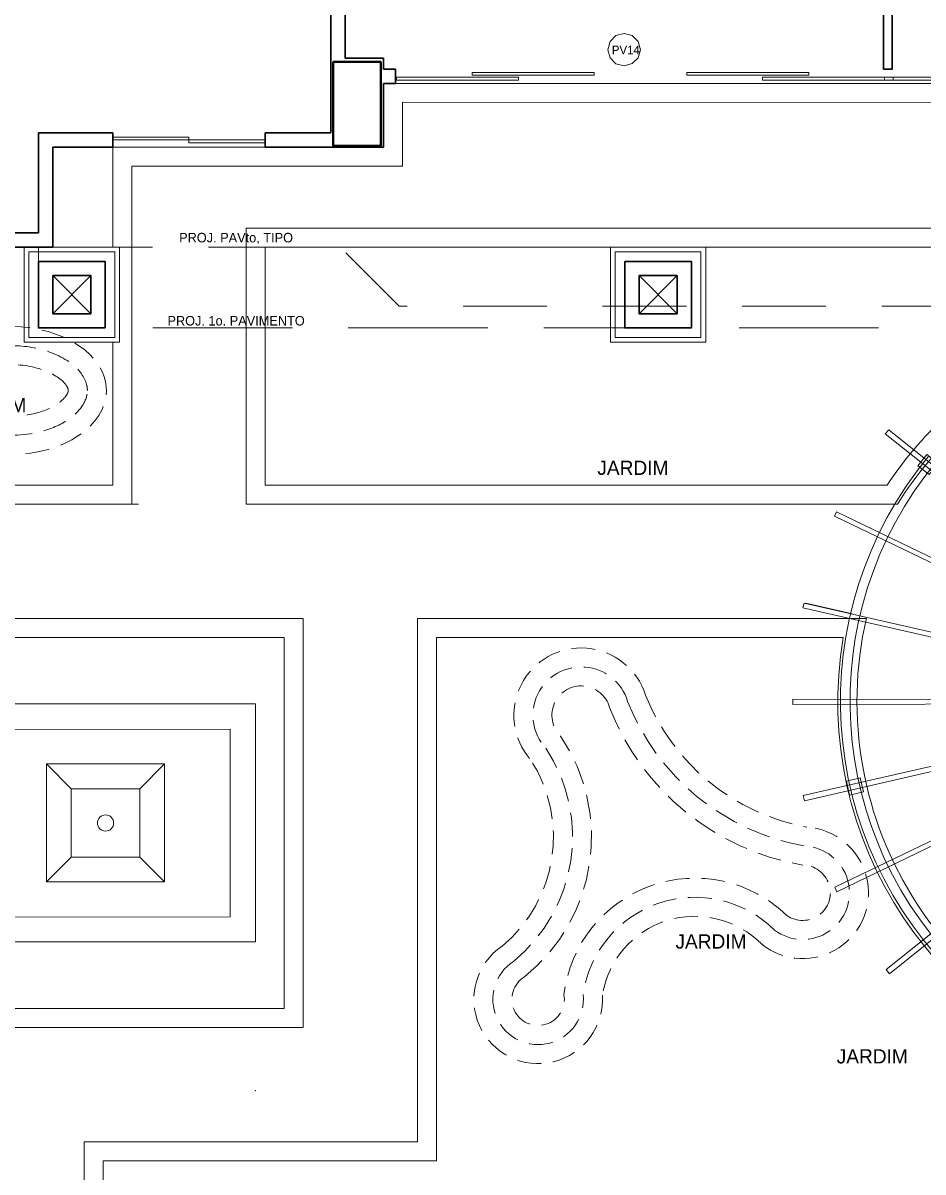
# Model space of a CAD drawing. Header units: metres. Extents: x -4.2 to 85, y -21.1 to 42.
# Drawn here: x 17.82 to 27.27, y 3.81 to 15.88 of the extents above; entities that cross this region are included whole.
import ezdxf

# ---------------------------------------------------------------- set-up
doc = ezdxf.new("R2010")
doc.units = ezdxf.units.M
doc.header["$MEASUREMENT"] = 0
for name, pattern in [('DGN Style 2', [1.465602, 0.879361, -0.586241]), ('DGN Style 3', [2.051842, 1.465602, -0.586241]), ('HIDDEN', [0.375, 0.25, -0.125])]:
    doc.linetypes.add(name, pattern=pattern)
doc.layers.get('Defpoints').update_dxf_attribs({"lineweight": 0})
for name, color, linetype, lineweight in [('24 - Textos Gerais', 7, 'Continuous', 0), ('31 - Pisos', 7, 'Continuous', 0), ('34 - Mobiliário', 7, 'Continuous', 0), ('57 - Altimetria de Terrenos', 7, 'Continuous', 0), ('7 - Alvenaria', 7, 'Continuous', 0), ('8 - Projeção Abaixo', 7, 'Continuous', 0), ('Level 19-1', 7, 'Continuous', 0), ('Level 44', 7, 'Continuous', 0), ('Level 57', 7, 'Continuous', 0), ('PSG-HATCH SOLIDO', 7, 'Continuous', 0)]:
    doc.layers.add(name, color=color, linetype=linetype, lineweight=lineweight)
doc.layers.add('PSG-ARE', color=6, linetype='Continuous', plot=False)
doc.layers.add('PSG-MORROTE', color=104, linetype='HIDDEN')
doc.layers.add('PSG-PERGOLADO', color=8, linetype='Continuous')
doc.styles.add('Style-INTL_ENGINEERING', font='INTL_ENGINEERING.shx')

# ---------------------------------------------------------------- blocks, each defined once
blk = doc.blocks.new('*U477')
at = {"layer": 'Level 44', "color": 4, "linetype": 'Continuous', "lineweight": 0, "flags": 128}
blk.add_lwpolyline([(0.171, 0), (0.147, 0.086), (0.086, 0.148), (0, 0.171), (-0.086, 0.148), (-0.148, 0.086), (-0.171, 0), (-0.147, -0.086), (-0.086, -0.148), (-0.001, -0.171), (0.086, -0.147), (0.147, -0.086)], close=True, dxfattribs=at)
at = {"layer": 'Level 44', "color": 4, "linetype": 'Continuous', "lineweight": 0, "style": 'Style-INTL_ENGINEERING'}
blk.add_text('PV14', height=0.09, rotation=0.0007, dxfattribs=at).set_placement((-0.129, -0.048))
blk = doc.blocks.new('SC6871')
at = {"color": 0, "linetype": 'ByBlock', "lineweight": -2}
blk.add_point((0, 0), dxfattribs=at)
blk = doc.blocks.new('pilotis_as built')
at = {"layer": '24 - Textos Gerais', "color": 30, "linetype": 'Continuous', "lineweight": 0}
for p, q in [((-5.541, -11.475), (-0.541, -11.475)), ((-0.325, -11.475), (2.032, -11.475)), ((-6.909, -12.145), (-8.509, -12.145))]:
    blk.add_line(p, q, dxfattribs=at)
at = {"layer": '34 - Mobiliário', "color": 2, "linetype": 'Continuous', "lineweight": 40, "flags": 128}
blk.add_lwpolyline([(-6.194, -12.13), (-5.694, -12.13), (-5.694, -11.25), (-6.194, -11.25)], close=True, dxfattribs=at)
at = {"layer": '57 - Altimetria de Terrenos', "color": 131, "linetype": 'Continuous', "lineweight": 40, "flags": 128}
blk.add_lwpolyline([(-6.194, -11.25), (-5.694, -11.25), (-5.694, -12.13), (-6.194, -12.13)], close=True, dxfattribs=at)
at = {"layer": '8 - Projeção Abaixo', "color": 7, "linetype": 'DGN Style 2', "lineweight": 0, "flags": 128}
blk.add_lwpolyline([(6.451, -4.786), (10.761, -4.786), (10.761, -4.036), (19.591, -4.036), (19.591, -5.436), (23.351, -5.436), (23.351, -12.146), (22.651, -12.146), (22.651, -12.646), (22.101, -13.196), (12.573, -13.196), (11.953, -13.816), (4.638, -13.816), (4.42, -13.598), (2.032, -13.598), (1.814, -13.816), (-5.501, -13.816), (-6.121, -13.196), (-15.649, -13.196), (-16.199, -12.646), (-16.199, -12.146), (-16.899, -12.146), (-16.899, -5.436), (-13.139, -5.436), (-13.139, -4.036), (-4.309, -4.036), (-4.309, -4.786), (0, -4.786), (0, 0), (6.45, 0), (6.451, -4.786)], dxfattribs=at)
at = {"layer": 'Defpoints', "color": 7, "linetype": 'DGN Style 3', "lineweight": 0}
for p, q in [((-9.14, -13.895), (-8.739, -13.495)), ((-9.14, -13.495), (-8.739, -13.895)), ((-2.982, -13.495), (-2.582, -13.895)), ((-2.982, -13.895), (-2.582, -13.495))]:
    blk.add_line(p, q, dxfattribs=at)
at = {"layer": 'Defpoints', "color": 7, "linetype": 'DGN Style 3', "lineweight": 0, "flags": 128}
blk.add_lwpolyline([(-9.29, -13.196), (-9.29, -14.045), (15.74, -14.045), (15.74, -13.195)], dxfattribs=at)
at = {"layer": 'Level 19-1', "color": 7, "linetype": 'Continuous', "lineweight": 30}
for p, q in [((-6.219, -11.211), (-6.219, -6.909)), ((-5.667, -11.325), (-5.541, -11.325)), ((-5.541, -11.475), (-5.541, -11.325)), ((-0.414, -11.325), (-0.325, -11.325)), ((-5.667, -11.475), (-5.541, -11.475)), ((-8.509, -11.995), (-9.29, -11.995)), ((-9.29, -11.995), (-9.29, -13.045)), ((-8.509, -11.995), (-8.509, -12.145)), ((-6.219, -11.995), (-6.909, -11.995)), ((-6.909, -12.145), (-6.909, -11.995)), ((-8.509, -12.145), (-9.14, -12.145)), ((-9.14, -12.145), (-9.14, -13.195)), ((-5.667, -12.145), (-6.909, -12.145)), ((-9.754, -13.045), (-9.29, -13.045)), ((-9.754, -13.195), (-9.14, -13.195))]:
    blk.add_line(p, q, dxfattribs=at)
at = {"layer": 'Level 19-1', "color": 7, "linetype": 'Continuous', "lineweight": 30, "flags": 128}
for points in [[(-0.325, -11.325), (-0.325, -7.316), (-5.96, -7.316)], [(-0.414, -11.325), (-0.414, -7.396), (-6.069, -7.396), (-6.069, -11.211)], [(-6.219, -11.211), (-6.219, -11.995)], [(-5.667, -11.325), (-5.667, -11.211), (-6.069, -11.211)], [(-5.667, -12.145), (-5.667, -11.475)]]:
    blk.add_lwpolyline(points, dxfattribs=at)
at = {"layer": 'Level 19-1', "color": 7, "linetype": 'Continuous', "lineweight": 0, "flags": 128}
for points in [[(-9.14, -13.195), (-8.439, -13.195), (-8.439, -14.195), (-9.44, -14.195), (-9.44, -13.196)], [(-9.39, -13.245), (-8.489, -13.245), (-8.489, -14.145), (-9.39, -14.145), (-9.39, -13.245)]]:
    blk.add_lwpolyline(points, dxfattribs=at)
for points in [[(-3.282, -13.195), (-2.282, -13.195), (-2.282, -14.195), (-3.282, -14.195)], [(-3.232, -13.245), (-2.332, -13.245), (-2.332, -14.145), (-3.232, -14.145)]]:
    blk.add_lwpolyline(points, close=True, dxfattribs=at)
at = {"layer": 'Level 19-1', "color": 7, "linetype": 'Continuous', "lineweight": 30, "flags": 128}
for points in [[(-9.29, -13.345), (-8.589, -13.345), (-8.589, -14.045), (-9.29, -14.045)], [(-3.132, -13.345), (-2.432, -13.345), (-2.432, -14.045), (-3.132, -14.045)], [(-9.14, -13.495), (-8.739, -13.495), (-8.739, -13.895), (-9.14, -13.895)], [(-2.982, -13.495), (-2.582, -13.495), (-2.582, -13.895), (-2.982, -13.895)]]:
    blk.add_lwpolyline(points, close=True, dxfattribs=at)
at = {"layer": 'Level 57', "color": 131, "linetype": 'Continuous', "lineweight": 0, "flags": 128}
for points in [[(-4.248, -11.44), (-5.529, -11.44), (-5.529, -11.41), (-4.248, -11.41)], [(-3.452, -11.39), (-4.734, -11.39), (-4.734, -11.36), (-3.452, -11.36)], [(-2.48, -11.39), (-1.199, -11.39), (-1.199, -11.36), (-2.48, -11.36)], [(-1.685, -11.44), (-0.403, -11.44), (-0.403, -11.41), (-1.685, -11.41)], [(-0.403, -11.44), (-0.313, -11.44), (-0.313, -11.41), (-0.403, -11.41)], [(0.865, -11.44), (-0.313, -11.44), (-0.313, -11.41), (0.865, -11.41)]]:
    blk.add_lwpolyline(points, close=True, dxfattribs=at)
at = {"layer": 'PSG-HATCH SOLIDO', "color": 131, "linetype": 'Continuous', "lineweight": 0, "flags": 128}
for points in [[(-8.509, -12.07), (-7.709, -12.07), (-7.709, -12.04), (-8.509, -12.04)], [(-7.709, -12.1), (-6.909, -12.1), (-6.909, -12.07), (-7.709, -12.07)]]:
    blk.add_lwpolyline(points, close=True, dxfattribs=at)

msp = doc.modelspace()

# ---------------------------------------------------------------- linework, layer by layer
at = {"layer": '31 - Pisos', "color": 30, "linetype": 'Continuous', "lineweight": 13}
for p, q in [((21.607, 14.58), (21.607, 15.249)), ((25.017, 15.25), (29.001, 15.249)), ((21.807, 15.051), (29.106, 15.049)), ((21.807, 14.38), (21.807, 15.051)), ((18.765, 13.529), (18.765, 14.58)), ((18.835, 14.579), (21.607, 14.58)), ((18.965, 14.379), (21.807, 14.38)), ((16.333, 13.529), (17.834, 13.529)), ((17.834, 13.529), (17.834, 12.53)), ((20.365, 13.53), (27.505, 13.53)), ((17.834, 12.53), (18.835, 12.53)), ((18.765, 11.029), (18.765, 12.53)), ((18.765, 11.029), (5.024, 11.029)), ((5.024, 11.029), (18.765, 11.029)), ((4.824, 10.829), (19.035, 10.829)), ((20.764, 9.629), (14.114, 9.629)), ((20.764, 5.329), (20.764, 9.629)), ((26.679, 9.629), (21.964, 9.629)), ((21.964, 9.629), (21.964, 4.129)), ((20.564, 9.429), (14.314, 9.429)), ((20.564, 5.529), (20.564, 9.429)), ((26.436, 9.429), (22.164, 9.429)), ((22.164, 9.429), (22.164, 3.929)), ((18.329, 7.839), (18.069, 8.099)), ((19.309, 8.099), (19.049, 7.839)), ((18.329, 7.119), (18.069, 6.859)), ((19.309, 6.859), (19.049, 7.119)), ((14.314, 5.529), (20.564, 5.529)), ((14.114, 5.329), (20.764, 5.329)), ((18.464, 1.101), (18.464, 4.129)), ((18.464, 4.129), (21.964, 4.129)), ((18.664, 0.901), (18.664, 3.929)), ((18.664, 3.929), (22.164, 3.929))]:
    msp.add_line(p, q, dxfattribs=at)
msp.add_lwpolyline([(18.965, 14.379), (18.965, 10.829)], dxfattribs=at)
for points in [[(27.705, 13.73), (20.165, 13.73), (20.165, 10.829), (27.006, 10.829, -0.069937), (27.705, 11.661)], [(20.365, 13.53), (20.365, 11.029), (26.897, 11.029, -0.057598), (27.505, 11.749)], [(34.322, 8.029, -0.310153), (31.186, 4.915), (31.186, 4.428), (29.745, 4.428), (29.745, 4.922, -0.424328), (26.679, 9.629, -4.737163)], [(29.545, 4.228), (29.545, 4.77, -0.396226), (26.436, 9.429, -5.011519)]]:
    msp.add_lwpolyline(points, format="xyb", dxfattribs=at)
for points in [[(14.614, 8.729), (20.264, 8.729), (20.264, 6.229), (14.614, 6.229)], [(14.879, 8.457), (19.999, 8.464), (19.999, 6.494), (14.879, 6.487)], [(19.309, 8.099), (18.069, 8.099), (18.069, 6.859), (19.309, 6.859)], [(19.309, 8.099), (18.069, 8.099), (18.069, 6.859), (19.309, 6.859)], [(19.049, 7.839), (18.329, 7.839), (18.329, 7.119), (19.049, 7.119)], [(19.049, 7.839), (18.329, 7.839), (18.329, 7.119), (19.049, 7.119)]]:
    msp.add_lwpolyline(points, close=True, dxfattribs=at)
at = {"layer": '31 - Pisos', "color": 30}
msp.add_circle((18.689, 7.479), 0.085, dxfattribs=at)
at = {"layer": 'PSG-ARE', "linetype": 'Continuous'}
msp.add_line((26.532, 9.674), (26.045, 9.785), dxfattribs=at)
at = {"layer": 'PSG-MORROTE', "lineweight": 13}
msp.add_lwpolyline([(24.36, 8.822, 1.233539), (23.153, 8.144, -0.380182), (22.854, 6.186, 1.726832), (23.907, 5.671, -0.614845), (25.581, 6.204, 1.360475), (26.054, 7.435, -0.257789), (24.36, 8.822, -0.204002)], format="xyb", dxfattribs=at)
for points in [[(24.172, 8.756, 1.258335), (23.312, 8.266, -0.384792), (22.973, 6.025, 1.787672), (23.705, 5.677, -0.618227), (25.714, 6.354, 1.360096), (26.031, 7.236, -0.260117)], [(23.982, 8.692, 1.30358), (23.468, 8.392, -0.389564), (23.09, 5.863, 1.906136), (23.503, 5.676, -0.621534), (25.844, 6.507, 1.360667), (26.011, 7.036, -0.262658)]]:
    msp.add_lwpolyline(points, format="xyb", close=True, dxfattribs=at)
at = {"layer": 'PSG-MORROTE', "lineweight": 13, "extrusion": (0, 0, -1)}
msp.add_ellipse((17.699, 12.023), major_axis=(0.999, 0), ratio=0.671699, dxfattribs=at)
at = {"layer": 'PSG-MORROTE', "lineweight": 13}
for points, knots in [([(18.498, 12.023), (18.498, 11.97), (18.481, 11.914), (18.401, 11.797), (18.336, 11.737), (18.162, 11.637), (18.053, 11.597), (17.757, 11.54), (17.557, 11.547), (17.214, 11.637), (17.074, 11.72), (16.934, 11.875), (16.907, 11.94), (16.896, 12.061), (16.91, 12.122), (16.999, 12.254), (17.076, 12.322), (17.283, 12.43), (17.412, 12.469), (17.687, 12.502), (17.832, 12.495), (18.116, 12.433), (18.249, 12.371), (18.431, 12.225), (18.478, 12.145), (18.496, 12.057), (18.498, 12.04), (18.498, 12.023)], [0, 0, 0, 0, 0.431016, 0.431016, 0.862032, 0.862032, 1.293048, 1.293048, 1.943709, 1.943709, 2.59437, 2.59437, 3.080509, 3.080509, 3.566649, 3.566649, 4.052789, 4.052789, 4.538929, 4.538929, 5.025068, 5.025068, 5.58685, 5.58685, 6.148632, 6.148632, 6.283185, 6.283185, 6.283185, 6.283185]), ([(18.298, 12.023), (18.298, 12.014), (18.297, 12.007), (18.281, 11.975), (18.265, 11.951), (18.192, 11.883), (18.119, 11.837), (17.93, 11.772), (17.816, 11.753), (17.586, 11.753), (17.471, 11.771), (17.283, 11.836), (17.206, 11.883), (17.126, 11.956), (17.11, 11.984), (17.098, 12.017), (17.099, 12.025), (17.104, 12.049), (17.113, 12.072), (17.172, 12.136), (17.22, 12.174), (17.353, 12.239), (17.438, 12.266), (17.665, 12.303), (17.817, 12.297), (18.072, 12.234), (18.177, 12.177), (18.272, 12.091), (18.288, 12.061), (18.297, 12.034), (18.298, 12.03), (18.298, 12.023)], [0, 0, 0, 0, 0.312453, 0.312453, 0.624906, 0.624906, 1.096603, 1.096603, 1.5683, 1.5683, 2.039997, 2.039997, 2.511694, 2.511694, 2.904647, 2.904647, 3.297601, 3.297601, 3.690555, 3.690555, 4.083508, 4.083508, 4.476462, 4.476462, 5.060638, 5.060638, 5.644814, 5.644814, 6.059972, 6.059972, 6.283185, 6.283185, 6.283185, 6.283185])]:
    msp.add_open_spline(points, degree=3, knots=knots, dxfattribs=at)
at = {"layer": 'PSG-PERGOLADO', "color": 1, "linetype": 'Continuous', "lineweight": 13}
for points in [[(29.091, 9.867), (29.062, 9.829), (26.878, 11.566), (26.914, 11.61)], [(27.221, 11.232), (27.338, 11.139), (27.432, 11.256), (27.314, 11.349)], [(26.502, 7.772), (26.648, 7.806), (26.615, 7.952), (26.469, 7.918)]]:
    msp.add_lwpolyline(points, close=True, dxfattribs=at)
for points in [[(28.858, 9.493), (26.343, 10.701), (26.366, 10.749), (28.879, 9.537)], [(28.744, 9.167), (26.025, 9.79), (26.013, 9.738), (28.734, 9.12)], [(28.696, 8.777), (25.906, 8.779), (25.906, 8.724), (28.696, 8.729)], [(28.735, 8.386), (26.016, 7.766), (26.028, 7.713), (28.746, 8.339)], [(28.86, 8.014), (26.347, 6.804), (26.37, 6.756), (28.882, 7.97)], [(29.066, 7.679), (26.886, 5.939), (26.921, 5.894), (29.096, 7.641)]]:
    msp.add_lwpolyline(points, dxfattribs=at)
for radius, start, end in [(4.044, 140.3939, 39.6554), (3.944, 140.3652, 39.6865)]:
    msp.add_arc((30.451, 8.757), radius, start, end, dxfattribs=at)

# ---------------------------------------------------------------- block references
at = {"color": 1, "linetype": 'Continuous', "lineweight": 13}
msp.add_blockref('pilotis_as built', (27.274, 26.725), dxfattribs=at)
at = {"layer": '31 - Pisos', "color": 30, "linetype": 'Continuous', "lineweight": 0}
msp.add_blockref('SC6871', (20.262, 4.665), dxfattribs=at)
at = {"layer": 'Level 44', "color": 4, "linetype": 'Continuous', "lineweight": 0}
msp.add_blockref('*U477', (24.135, 15.604), dxfattribs=at)

# ---------------------------------------------------------------- texts
at = {"layer": '7 - Alvenaria', "color": 2, "linetype": 'Continuous', "lineweight": 13, "attachment_point": 5, "line_spacing_factor": 1.200006, "style": 'Style-INTL_ENGINEERING'}
for s, insert, char_height in [('PROJ. PAVto, TIPO\\P', (20.06, 13.62), 0.1), ('PROJ. 1o. PAVIMENTO\\P', (20.06, 12.755), 0.1), ('JARDIM\\P', (17.484, 11.867), 0.15), ('JARDIM\\P', (24.227, 11.21), 0.15), ('JARDIM\\P', (25.047, 6.233), 0.15), ('JARDIM\\P', (26.741, 5.026), 0.15)]:
    msp.add_mtext(s, dxfattribs=dict(at, insert=insert, char_height=char_height))

doc.saveas('drawing.dxf')
